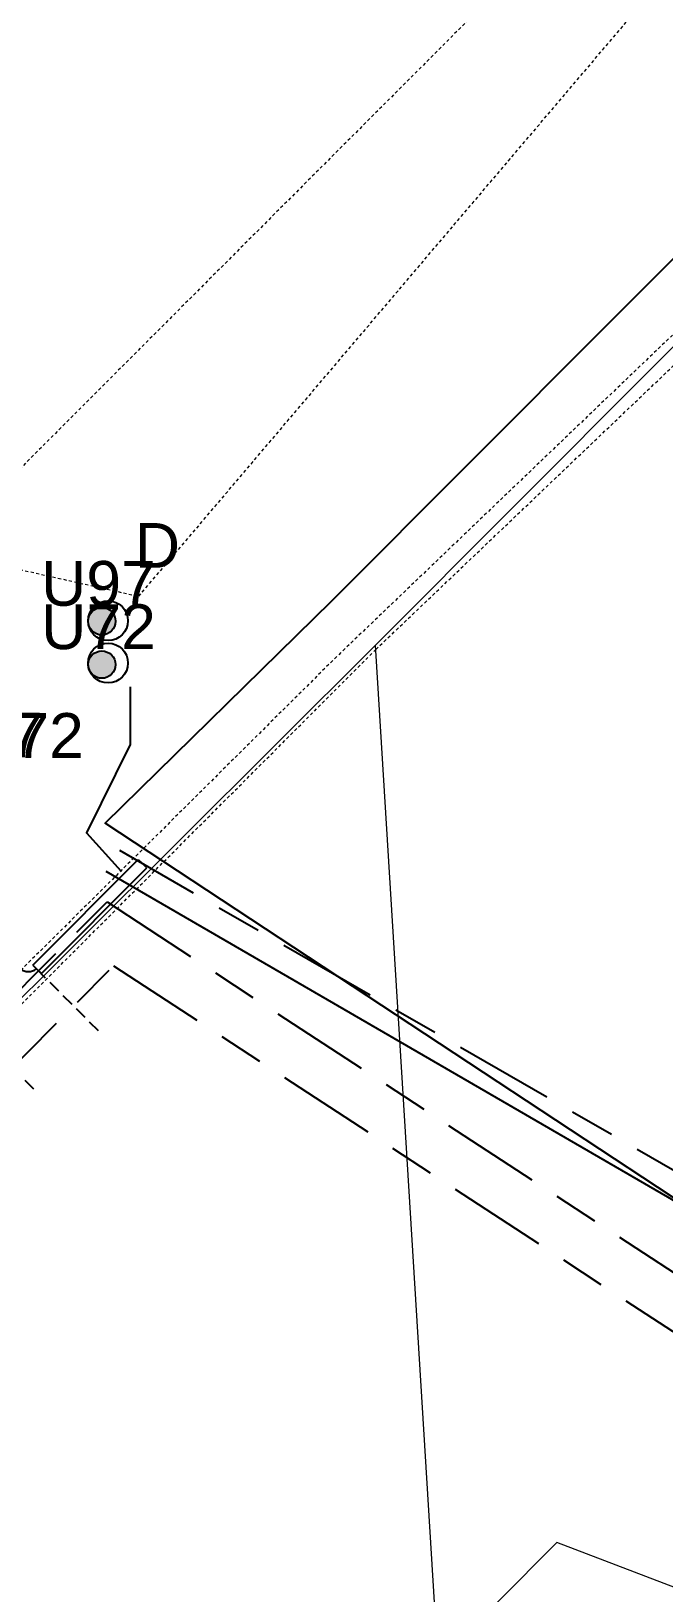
# Model space of a CAD drawing. Header units: metres. Extents: x 311347 to 316656, y 6252667 to 6255486.
# Drawn here: x 314796.7 to 314822.1, y 6254692.7 to 6254755.5 of the extents above; entities that cross this region are included whole.
import ezdxf
from ezdxf.enums import TextEntityAlignment as Align

# ---------------------------------------------------------------- set-up
doc = ezdxf.new("R2010")
doc.units = ezdxf.units.M
for name, pattern in [('Cable Exist UG', [8.2, 4, -1.2, 1.8, -1.2]), ('DASHED', [0.75, 0.5, -0.25]), ('HIDDEN', [0.375, 0.25, -0.125]), ('HIDDEN2', [0.1875, 0.125, -0.0625])]:
    doc.linetypes.add(name, pattern=pattern)
doc.layers.get('0').update_dxf_attribs({"color": 6})
for name, color, linetype, lineweight in [('Cadastre Buildings_SP_EXT', 9, 'Continuous', 5), ('Cadastre Land Parcels_SP_EXT', 9, 'Continuous', 5), ('Cadastre Other Property_SP_EXT', 9, 'HIDDEN', 5), ('Cadastre Roads_SP_EXT', 7, 'Continuous', 5)]:
    doc.layers.add(name, color=color, linetype=linetype, lineweight=lineweight)
for name, color, linetype in [('Duct_SP_EXT', 7, 'Continuous'), ('Mains_HV_EXT', 7, 'Continuous'), ('Mains_TR_EXT', 7, 'Continuous'), ('Trench_SP_EXT', 7, 'Continuous')]:
    doc.layers.add(name, color=color, linetype=linetype)
doc.layers.add('UNKNOWN_FEATURES', color=1, linetype='DASHED', plot=False)
doc.styles.get("Standard").update_dxf_attribs({"font": 'arial.ttf'})
doc.linetypes.add('Cable P UG', pattern='A,6,-0.5,["P",Standard,S=1.7,R=0,X=0.5,Y=-1],-2.9', length=9.4)

# ---------------------------------------------------------------- blocks, each defined once
blk = doc.blocks.new('DUCT_EXT')
blk.add_circle((0, 0.8), 0.8)
at = {"flags": 1}
blk.add_attdef('Z', (0, 0), '', height=0.2, dxfattribs=at)
at = {"flags": 9}
for tag, p in [('DUCT_CODE', (0, 0)), ('XSECT_TYPE', (0, -0.2)), ('STATE', (0, -0.6)), ('FB_REFERENCE', (0, -0.4)), ('NOTES', (0, -0.8))]:
    blk.add_attdef(tag, text='', height=0.2, dxfattribs=at).set_placement(p, align=Align.MIDDLE_LEFT)
blk = doc.blocks.new('CABLE_LARGE_EXT')
h = blk.add_hatch(color=256)
edge = h.paths.add_edge_path()
edge.add_arc((0, 0.55), 0.55, 0, 360)
blk.add_circle((0, 0.55), 0.55)
at = {"flags": 1}
blk.add_attdef('Z', (0, 0), '', height=0.2, dxfattribs=at)
at = {"flags": 9}
for tag, p in [('COND_CODE', (0, 0)), ('XSECT_SIZE', (0, -0.6)), ('STATE', (0, -0.4)), ('FB_REFERENCE', (0, -0.2)), ('NOTES', (0, -0.8))]:
    blk.add_attdef(tag, text='', height=0.2, dxfattribs=at).set_placement(p, align=Align.MIDDLE_LEFT)

msp = doc.modelspace()

# ---------------------------------------------------------------- linework, layer by layer
at = {"layer": 'Cadastre Buildings_SP_EXT', "linetype": 'Continuous'}
msp.add_lwpolyline([(314794.715, 6254715.05), (314810.543, 6254730.801), (314832.908, 6254753.204)], dxfattribs=at)
at = {"layer": 'Cadastre Land Parcels_SP_EXT', "linetype": 'Continuous'}
msp.add_lwpolyline([(314813.059, 6254689.951), (314810.543, 6254730.801), (314794.715, 6254715.05), (314782.276, 6254702.531), (314769.012, 6254690.523), (314737.716, 6254658.718), (314700.823, 6254621.224), (314668.054, 6254588.007), (314640.279, 6254560.046), (314558.107, 6254477.537), (314465.419, 6254384.652), (314484.768, 6254361.217), (314813.059, 6254689.951)], close=True, dxfattribs=at)
at = {"layer": 'Cadastre Other Property_SP_EXT', "linetype": 'HIDDEN2'}
for points in [[(314822.008, 6254757.467), (314819.108, 6254775.572), (314813.843, 6254776.749), (314817.627, 6254759.276), (314792.947, 6254734.584), (314801.02, 6254732.761), (314822.008, 6254757.467)], [(314781.197, 6254728.96), (314780.524, 6254728.236), (314794.72, 6254714.784), (314810.553, 6254730.626), (314843.75, 6254762.267), (314843.612, 6254763.485), (314808.982, 6254730.34), (314794.699, 6254716.166), (314781.197, 6254728.96)]]:
    msp.add_lwpolyline(points, close=True, dxfattribs=at)
at = {"layer": 'Cadastre Roads_SP_EXT', "linetype": 'Continuous'}
msp.add_lwpolyline([(314785.395, 6254619.679), (314796.184, 6254630.634), (314807.023, 6254641.6), (314815.86, 6254650.539), (314824.852, 6254659.627), (314848.127, 6254683.172), (314835.258, 6254688.087), (314817.831, 6254694.743), (314813.059, 6254689.951), (314484.768, 6254361.217)], dxfattribs=at)
at = {"layer": 'Duct_SP_EXT'}
for p, q in [((314796.768, 6254717.941), (314801.002, 6254722.192)), ((314797.108, 6254717.602), (314801.342, 6254721.853)), ((314801.002, 6254722.192), (314801.172, 6254722.023)), ((314801.342, 6254721.853), (314801.172, 6254722.023)), ((314796.768, 6254717.941), (314796.938, 6254717.772)), ((314797.108, 6254717.602), (314796.938, 6254717.772))]:
    msp.add_line(p, q, dxfattribs=at)
msp.add_lwpolyline([(314800.676, 6254729.124), (314800.676, 6254726.814), (314798.917, 6254723.258), (314800.304, 6254721.737)], dxfattribs=at)
at = {"layer": 'Mains_HV_EXT', "linetype": 'Cable P UG'}
for points in [[(314827.727, 6254705.168), (314799.672, 6254723.65), (314799.672, 6254723.65), (314808.777, 6254732.57), (314831.139, 6254754.97)], [(314880.616, 6254684.524), (314875.538, 6254686.307), (314858.946, 6254692.1), (314853.074, 6254694.164), (314853.074, 6254694.164), (314838.436, 6254699.301), (314837.731, 6254699.678), (314837.731, 6254699.678), (314799.719, 6254721.71)]]:
    msp.add_lwpolyline(points, dxfattribs=at)
at = {"layer": 'Mains_HV_EXT', "linetype": 'Cable Exist UG'}
for points in [[(314794.861, 6254715.58), (314798.643, 6254719.377), (314799.754, 6254720.48), (314799.754, 6254720.48), (314828.792, 6254701.491)], [(314794.89, 6254712.775), (314800.014, 6254717.92), (314829.034, 6254698.943)]]:
    msp.add_lwpolyline(points, dxfattribs=at)
at = {"layer": 'Mains_TR_EXT', "linetype": 'Cable Exist UG'}
msp.add_lwpolyline([(314909.225, 6254675.497), (314838.722, 6254700.327), (314800.266, 6254722.546)], dxfattribs=at)
at = {"layer": 'Trench_SP_EXT', "linetype": 'Cable Exist UG'}
msp.add_lwpolyline([(314794.937, 6254719.138), (314796.294, 6254717.769), (314796.294, 6254717.769, 0.33474), (314796.943, 6254717.819)], format="xyb", dxfattribs=at)
at = {"layer": 'UNKNOWN_FEATURES'}
for points in [[(314796.911, 6254717.788), (314799.438, 6254715.27)], [(314794.843, 6254714.907), (314796.968, 6254712.79)]]:
    msp.add_lwpolyline(points, dxfattribs=at)

# ---------------------------------------------------------------- block references
at = {"layer": 'Duct_SP_EXT'}
for name, p, rotation in [('DUCT_EXT', (314798.987, 6254731.78), 270.0629344026447), ('CABLE_LARGE_EXT', (314798.987, 6254731.78), 267.788733740142), ('DUCT_EXT', (314798.989, 6254730.08), 270.0629344026447), ('CABLE_LARGE_EXT', (314798.988, 6254730.038), 267.788733740142)]:
    msp.add_blockref(name, p, dxfattribs=dict(at, rotation=rotation))

# ---------------------------------------------------------------- texts
for s, p in [('D', (314800.866, 6254733.906)), ('U97', (314797.099, 6254732.381)), ('U72', (314797.1, 6254730.64)), ('U97', (314792.555, 6254726.287)), ('U72', (314794.203, 6254726.27))]:
    msp.add_text(s, height=1.8, dxfattribs=at).set_placement(p)

doc.saveas('drawing.dxf')
